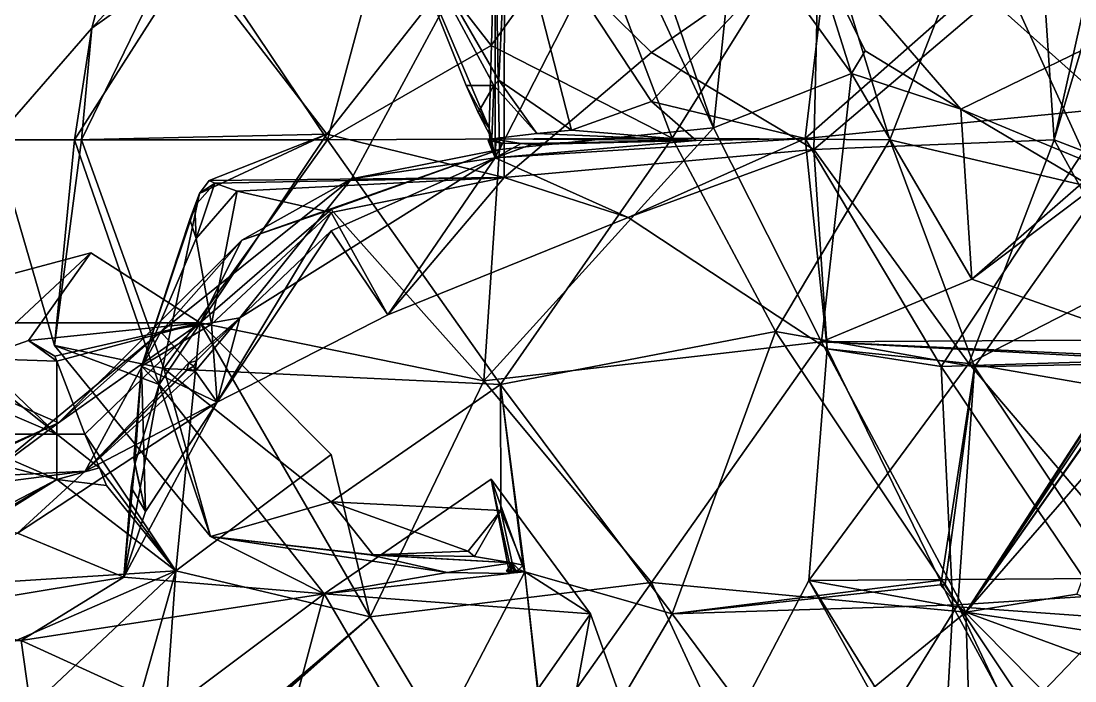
# Model space of a CAD drawing. Extents: x 290083 to 295691, y 4553739 to 4561622.
# Drawn here: x 294167.2 to 294250.1, y 4559131.6 to 4559183.5 of the extents above; entities that cross this region are included whole.
import ezdxf

# ---------------------------------------------------------------- set-up
doc = ezdxf.new("R2010")
doc.units = 0
doc.layers.add('Au_ppm_Pref_-_0_3', color=7, linetype='CONTINUOUS')

msp = doc.modelspace()

# ---------------------------------------------------------------- linework, layer by layer
at = {"layer": 'Au_ppm_Pref_-_0_3'}
for points in [[(294195.853, 4559194.318, 1888.705), (294204.757, 4559178.88, 1887.334), (294205.506, 4559194.34, 1884.176)], [(294203.995, 4559175.1, 1888.952), (294202.192, 4559178.459, 1888.613), (294195.853, 4559194.318, 1888.705)], [(294204.473, 4559192.119, 1894.712), (294203.995, 4559175.1, 1888.952), (294195.853, 4559194.318, 1888.705)], [(294195.853, 4559194.318, 1888.705), (294202.192, 4559178.459, 1888.613), (294204.382, 4559178.465, 1887.585)], [(294195.853, 4559194.318, 1888.705), (294204.382, 4559178.465, 1887.585), (294204.757, 4559178.88, 1887.334)], [(294204.757, 4559178.88, 1887.334), (294210.486, 4559174.951, 1886.227), (294205.506, 4559194.34, 1884.176)], [(294216.764, 4559177.214, 1883.774), (294205.506, 4559194.34, 1884.176), (294210.486, 4559174.951, 1886.227)], [(294231.021, 4559192.356, 1883.958), (294205.506, 4559194.34, 1884.176), (294216.764, 4559177.214, 1883.774)], [(294211.686, 4559192.008, 1855.463), (294218.404, 4559174.332, 1857.311), (294229.859, 4559192.722, 1858.497)], [(294235.511, 4559174.19, 1862.049), (294229.859, 4559192.722, 1858.497), (294218.404, 4559174.332, 1857.311)], [(294242.332, 4559191.725, 1864.679), (294229.859, 4559192.722, 1858.497), (294235.511, 4559174.19, 1862.049)], [(294172.746, 4559182.986, 1864.948), (294175.12, 4559192.008, 1864.948), (294180.525, 4559188.551, 1869)], [(294180.06, 4559190.928, 1859.233), (294175.12, 4559192.008, 1864.948), (294172.746, 4559182.986, 1864.948)], [(294191.274, 4559174.187, 1856.31), (294196.075, 4559192.008, 1855.195), (294180.06, 4559190.928, 1859.233)], [(294191.238, 4559174.627, 1871.345), (294180.525, 4559188.551, 1869), (294205.222, 4559192.429, 1871.55)], [(294191.238, 4559174.627, 1871.345), (294205.222, 4559192.429, 1871.55), (294205.19, 4559171.219, 1876.408)], [(294204.164, 4559181.611, 1855.543), (294196.075, 4559192.008, 1855.195), (294191.274, 4559174.187, 1856.31)], [(294204.473, 4559192.119, 1894.712), (294204.827, 4559173.425, 1900.471), (294193.162, 4559171.127, 1894.666)], [(294204.473, 4559192.119, 1894.712), (294193.162, 4559171.127, 1894.666), (294204.462, 4559172.78, 1888.58)], [(294211.686, 4559192.008, 1855.463), (294196.075, 4559192.008, 1855.195), (294204.164, 4559181.611, 1855.543)], [(294204.473, 4559192.119, 1894.712), (294204.462, 4559172.78, 1888.58), (294203.995, 4559175.1, 1888.952)], [(294211.686, 4559192.008, 1855.463), (294204.164, 4559181.611, 1855.543), (294218.404, 4559174.332, 1857.311)], [(294204.473, 4559192.119, 1894.712), (294214.06, 4559191.529, 1901.247), (294204.827, 4559173.425, 1900.471)], [(294216.764, 4559181.065, 1873.179), (294205.19, 4559171.219, 1876.408), (294205.222, 4559192.429, 1871.55)], [(294216.764, 4559181.065, 1873.179), (294205.222, 4559192.429, 1871.55), (294229.942, 4559190.266, 1870.649)], [(294221.642, 4559175.145, 1905.567), (294214.06, 4559191.529, 1901.247), (294215.917, 4559192.008, 1906.523)], [(294221.642, 4559175.145, 1905.567), (294215.917, 4559192.008, 1906.523), (294223.403, 4559192.008, 1909.333)], [(294228.87, 4559174.294, 1889.596), (294231.021, 4559192.356, 1883.958), (294216.764, 4559177.214, 1883.774)], [(294232.506, 4559179.409, 1911.082), (294221.642, 4559175.145, 1905.567), (294223.403, 4559192.008, 1909.333)], [(294228.962, 4559190.706, 1910.808), (294232.506, 4559179.409, 1911.082), (294223.403, 4559192.008, 1909.333)], [(294228.87, 4559174.294, 1889.596), (294242.374, 4559186.232, 1888.242), (294231.021, 4559192.356, 1883.958)], [(294252.443, 4559192.008, 1881.768), (294248.451, 4559174.19, 1879.707), (294247.486, 4559188.71, 1875.721)], [(294252.443, 4559192.008, 1881.768), (294253.162, 4559190.03, 1882.766), (294248.451, 4559174.19, 1879.707)], [(294204.827, 4559173.425, 1900.471), (294214.06, 4559191.529, 1901.247), (294221.642, 4559175.145, 1905.567)], [(294242.332, 4559191.725, 1864.679), (294235.511, 4559174.19, 1862.049), (294252.059, 4559170.311, 1862.475)], [(294254.561, 4559184.104, 1861.643), (294242.332, 4559191.725, 1864.679), (294252.059, 4559170.311, 1862.475)], [(294172.746, 4559182.986, 1864.948), (294171.937, 4559174.19, 1859.708), (294180.06, 4559190.928, 1859.233)], [(294171.937, 4559174.19, 1859.708), (294191.274, 4559174.187, 1856.31), (294180.06, 4559190.928, 1859.233)], [(294216.764, 4559181.065, 1873.179), (294229.942, 4559190.266, 1870.649), (294229.532, 4559173.434, 1876.358)], [(294228.962, 4559190.706, 1910.808), (294241.11, 4559176.617, 1912.044), (294233.586, 4559181.208, 1911.499)], [(294241.11, 4559176.617, 1912.044), (294228.962, 4559190.706, 1910.808), (294270, 4559190.706, 1912.445)], [(294233.586, 4559181.208, 1911.499), (294232.506, 4559179.409, 1911.082), (294228.962, 4559190.706, 1910.808)], [(294247.486, 4559188.71, 1875.721), (294229.532, 4559173.434, 1876.358), (294229.942, 4559190.266, 1870.649)], [(294270, 4559190.706, 1912.445), (294253.119, 4559171.615, 1912.79), (294241.11, 4559176.617, 1912.044)], [(294262.36, 4559168.842, 1883.624), (294248.451, 4559174.19, 1879.707), (294253.162, 4559190.03, 1882.766)], [(294180.525, 4559188.551, 1869), (294191.238, 4559174.627, 1871.345), (294171.395, 4559174.19, 1868.517)], [(294180.525, 4559188.551, 1869), (294171.395, 4559174.19, 1868.517), (294172.746, 4559182.986, 1864.948)], [(294247.486, 4559188.71, 1875.721), (294248.451, 4559174.19, 1879.707), (294229.532, 4559173.434, 1876.358)], [(294253.01, 4559176.685, 1890.268), (294265.106, 4559189.103, 1888.705), (294242.374, 4559186.232, 1888.242)], [(294228.87, 4559174.294, 1889.596), (294253.01, 4559176.685, 1890.268), (294242.374, 4559186.232, 1888.242)], [(294171.395, 4559174.19, 1868.517), (294165.092, 4559174.19, 1864.948), (294172.746, 4559182.986, 1864.948)], [(294172.746, 4559182.986, 1864.948), (294165.092, 4559174.19, 1864.948), (294171.937, 4559174.19, 1859.708)], [(294204.164, 4559181.611, 1855.543), (294191.274, 4559174.187, 1856.31), (294218.404, 4559174.332, 1857.311)], [(294216.764, 4559181.065, 1873.179), (294229.532, 4559173.434, 1876.358), (294205.19, 4559171.219, 1876.408)], [(294241.11, 4559176.617, 1912.044), (294232.506, 4559179.409, 1911.082), (294233.586, 4559181.208, 1911.499)], [(294232.506, 4559179.409, 1911.082), (294230.142, 4559158.292, 1905.381), (294221.642, 4559175.145, 1905.567)], [(294232.506, 4559179.409, 1911.082), (294241.962, 4559163.226, 1910.178), (294230.142, 4559158.292, 1905.381)], [(294232.506, 4559179.409, 1911.082), (294241.11, 4559176.617, 1912.044), (294241.962, 4559163.226, 1910.178)], [(294207.74, 4559174.699, 1887.16), (294204.757, 4559178.88, 1887.334), (294204.382, 4559178.465, 1887.585)], [(294204.757, 4559178.88, 1887.334), (294207.74, 4559174.699, 1887.16), (294210.486, 4559174.951, 1886.227)], [(294204.382, 4559178.465, 1887.585), (294202.192, 4559178.459, 1888.613), (294203.143, 4559176.334, 1888.68)], [(294202.192, 4559178.459, 1888.613), (294203.995, 4559175.1, 1888.952), (294203.143, 4559176.334, 1888.68)], [(294204.204, 4559174.282, 1888.676), (294204.382, 4559178.465, 1887.585), (294203.143, 4559176.334, 1888.68)], [(294204.204, 4559174.282, 1888.676), (294207.74, 4559174.699, 1887.16), (294204.382, 4559178.465, 1887.585)], [(294220.279, 4559174.129, 1888.706), (294216.764, 4559177.214, 1883.774), (294210.486, 4559174.951, 1886.227)], [(294228.87, 4559174.294, 1889.596), (294216.764, 4559177.214, 1883.774), (294220.279, 4559174.129, 1888.706)], [(294203.143, 4559176.334, 1888.68), (294203.995, 4559175.1, 1888.952), (294204.204, 4559174.282, 1888.676)], [(294228.87, 4559174.294, 1889.596), (294239.566, 4559156.335, 1889.746), (294253.01, 4559176.685, 1890.268)], [(294253.01, 4559176.685, 1890.268), (294239.566, 4559156.335, 1889.746), (294253.851, 4559156.779, 1894.972)], [(294241.11, 4559176.617, 1912.044), (294253.119, 4559171.615, 1912.79), (294250.749, 4559170.895, 1912.734)], [(294241.11, 4559176.617, 1912.044), (294250.749, 4559170.895, 1912.734), (294241.962, 4559163.226, 1910.178)], [(294191.238, 4559174.627, 1871.345), (294178.043, 4559154.92, 1870.726), (294171.395, 4559174.19, 1868.517)], [(294181.214, 4559169.972, 1876.519), (294178.043, 4559154.92, 1870.726), (294191.238, 4559174.627, 1871.345)], [(294181.214, 4559169.972, 1876.519), (294191.238, 4559174.627, 1871.345), (294181.973, 4559171.003, 1876.498)], [(294191.238, 4559174.627, 1871.345), (294205.19, 4559171.219, 1876.408), (294181.973, 4559171.003, 1876.498)], [(294204.827, 4559173.425, 1900.471), (294221.642, 4559175.145, 1905.567), (294203.596, 4559155.217, 1904.437)], [(294230.142, 4559158.292, 1905.381), (294203.596, 4559155.217, 1904.437), (294221.642, 4559175.145, 1905.567)], [(294203.995, 4559175.1, 1888.952), (294204.462, 4559172.78, 1888.58), (294204.068, 4559174.254, 1888.74)], [(294204.068, 4559174.254, 1888.74), (294204.204, 4559174.282, 1888.676), (294203.995, 4559175.1, 1888.952)], [(294220.279, 4559174.129, 1888.706), (294207.74, 4559174.699, 1887.16), (294204.204, 4559174.282, 1888.676)], [(294220.279, 4559174.129, 1888.706), (294210.486, 4559174.951, 1886.227), (294207.74, 4559174.699, 1887.16)], [(294171.395, 4559174.19, 1868.517), (294169.805, 4559157.998, 1864.948), (294165.092, 4559174.19, 1864.948)], [(294165.092, 4559174.19, 1864.948), (294169.805, 4559157.998, 1864.948), (294171.937, 4559174.19, 1859.708)], [(294171.395, 4559174.19, 1868.517), (294178.043, 4559154.92, 1870.726), (294169.805, 4559157.998, 1864.948)], [(294171.937, 4559174.19, 1859.708), (294169.805, 4559157.998, 1864.948), (294178.411, 4559156.193, 1859.001)], [(294171.937, 4559174.19, 1859.708), (294178.411, 4559156.193, 1859.001), (294191.274, 4559174.187, 1856.31)], [(294204.901, 4559154.914, 1858.811), (294191.274, 4559174.187, 1856.31), (294178.411, 4559156.193, 1859.001)], [(294204.901, 4559154.914, 1858.811), (294218.404, 4559174.332, 1857.311), (294191.274, 4559174.187, 1856.31)], [(294203.916, 4559174.146, 1888.588), (294204.204, 4559174.282, 1888.676), (294204.011, 4559174.194, 1888.677)], [(294203.975, 4559174.171, 1888.556), (294204.204, 4559174.282, 1888.676), (294203.916, 4559174.146, 1888.588)], [(294204.011, 4559174.194, 1888.677), (294204.462, 4559172.78, 1888.58), (294203.916, 4559174.146, 1888.588)], [(294203.916, 4559174.146, 1888.588), (294204.462, 4559172.78, 1888.58), (294203.975, 4559174.171, 1888.556)], [(294204.522, 4559174.02, 1888.327), (294204.204, 4559174.282, 1888.676), (294203.975, 4559174.171, 1888.556)], [(294203.975, 4559174.171, 1888.556), (294204.462, 4559172.78, 1888.58), (294204.522, 4559174.02, 1888.327)], [(294204.204, 4559174.282, 1888.676), (294204.068, 4559174.254, 1888.74), (294204.011, 4559174.194, 1888.677)], [(294204.068, 4559174.254, 1888.74), (294204.462, 4559172.78, 1888.58), (294204.011, 4559174.194, 1888.677)], [(294204.204, 4559174.282, 1888.676), (294204.522, 4559174.02, 1888.327), (294205.009, 4559173.936, 1888.185)], [(294204.204, 4559174.282, 1888.676), (294205.009, 4559173.936, 1888.185), (294206.529, 4559173.914, 1887.699)], [(294220.279, 4559174.129, 1888.706), (294204.204, 4559174.282, 1888.676), (294206.529, 4559173.914, 1887.699)], [(294228.87, 4559174.294, 1889.596), (294220.279, 4559174.129, 1888.706), (294204.462, 4559172.78, 1888.58)], [(294228.87, 4559174.294, 1889.596), (294204.462, 4559172.78, 1888.58), (294214.925, 4559168.074, 1882.401)], [(294204.462, 4559172.78, 1888.58), (294220.279, 4559174.129, 1888.706), (294207.346, 4559173.82, 1887.453)], [(294204.522, 4559174.02, 1888.327), (294204.462, 4559172.78, 1888.58), (294205.009, 4559173.936, 1888.185)], [(294206.529, 4559173.914, 1887.699), (294205.009, 4559173.936, 1888.185), (294204.462, 4559172.78, 1888.58)], [(294206.529, 4559173.914, 1887.699), (294204.462, 4559172.78, 1888.58), (294207.346, 4559173.82, 1887.453)], [(294218.404, 4559174.332, 1857.311), (294204.901, 4559154.914, 1858.811), (294226.539, 4559159.092, 1860.488)], [(294207.346, 4559173.82, 1887.453), (294220.279, 4559174.129, 1888.706), (294206.529, 4559173.914, 1887.699)], [(294228.87, 4559174.294, 1889.596), (294214.925, 4559168.074, 1882.401), (294230.586, 4559157.73, 1882.606)], [(294226.539, 4559159.092, 1860.488), (294235.511, 4559174.19, 1862.049), (294218.404, 4559174.332, 1857.311)], [(294242.168, 4559156.316, 1865.02), (294235.511, 4559174.19, 1862.049), (294226.539, 4559159.092, 1860.488)], [(294228.87, 4559174.294, 1889.596), (294230.586, 4559157.73, 1882.606), (294239.566, 4559156.335, 1889.746)], [(294248.451, 4559174.19, 1879.707), (294241.738, 4559156.58, 1877.198), (294229.532, 4559173.434, 1876.358)], [(294242.168, 4559156.316, 1865.02), (294252.059, 4559170.311, 1862.475), (294235.511, 4559174.19, 1862.049)], [(294248.451, 4559174.19, 1879.707), (294254.561, 4559163.179, 1880.497), (294241.738, 4559156.58, 1877.198)], [(294248.451, 4559174.19, 1879.707), (294262.36, 4559168.842, 1883.624), (294254.561, 4559163.179, 1880.497)], [(294204.462, 4559172.78, 1888.58), (294193.162, 4559171.127, 1894.666), (294184.402, 4559160.187, 1888.705)], [(294204.462, 4559172.78, 1888.58), (294184.402, 4559160.187, 1888.705), (294191.565, 4559167.015, 1885.158)], [(294204.827, 4559173.425, 1900.471), (294191.565, 4559168.717, 1904.699), (294184.547, 4559166.297, 1900.584)], [(294204.827, 4559173.425, 1900.471), (294184.547, 4559166.297, 1900.584), (294193.162, 4559171.127, 1894.666)], [(294203.596, 4559155.217, 1904.437), (294191.565, 4559168.717, 1904.699), (294204.827, 4559173.425, 1900.471)], [(294204.462, 4559172.78, 1888.58), (294191.565, 4559167.015, 1885.158), (294196.024, 4559160.4, 1882.766)], [(294214.925, 4559168.074, 1882.401), (294204.462, 4559172.78, 1888.58), (294196.024, 4559160.4, 1882.766)], [(294205.19, 4559171.219, 1876.408), (294229.532, 4559173.434, 1876.358), (294214.925, 4559168.074, 1882.401)], [(294214.925, 4559168.074, 1882.401), (294229.532, 4559173.434, 1876.358), (294230.586, 4559157.73, 1882.606)], [(294229.532, 4559173.434, 1876.358), (294241.738, 4559156.58, 1877.198), (294230.586, 4559157.73, 1882.606)], [(294184.402, 4559160.187, 1888.705), (294193.162, 4559171.127, 1894.666), (294178.18, 4559159.067, 1894.846)], [(294193.162, 4559171.127, 1894.666), (294184.547, 4559166.297, 1900.584), (294178.18, 4559159.067, 1894.846)], [(294181.973, 4559171.003, 1876.498), (294205.19, 4559171.219, 1876.408), (294182.429, 4559170.792, 1876.808)], [(294182.429, 4559170.792, 1876.808), (294205.19, 4559171.219, 1876.408), (294184.181, 4559170.142, 1877.936)], [(294184.181, 4559170.142, 1877.936), (294205.19, 4559171.219, 1876.408), (294191.565, 4559168.479, 1880.862)], [(294205.19, 4559171.219, 1876.408), (294196.024, 4559160.4, 1882.766), (294191.565, 4559168.479, 1880.862)], [(294205.19, 4559171.219, 1876.408), (294214.925, 4559168.074, 1882.401), (294196.024, 4559160.4, 1882.766)], [(294241.962, 4559163.226, 1910.178), (294250.749, 4559170.895, 1912.734), (294253.119, 4559171.615, 1912.79)], [(294241.962, 4559163.226, 1910.178), (294253.119, 4559171.615, 1912.79), (294255.387, 4559158.451, 1906.336)], [(294182.429, 4559170.792, 1876.808), (294180.837, 4559168.998, 1876.707), (294181.214, 4559169.972, 1876.519)], [(294180.953, 4559166.415, 1877.766), (294180.837, 4559168.998, 1876.707), (294182.429, 4559170.792, 1876.808)], [(294184.181, 4559170.142, 1877.936), (294180.953, 4559166.415, 1877.766), (294182.429, 4559170.792, 1876.808)], [(294182.429, 4559170.792, 1876.808), (294181.214, 4559169.972, 1876.519), (294181.973, 4559171.003, 1876.498)], [(294242.168, 4559156.316, 1865.02), (294265.919, 4559156.813, 1862.89), (294252.059, 4559170.311, 1862.475)], [(294176.656, 4559156.372, 1876.827), (294181.214, 4559169.972, 1876.519), (294180.45, 4559167.932, 1876.827)], [(294178.043, 4559154.92, 1870.726), (294181.214, 4559169.972, 1876.519), (294176.656, 4559156.372, 1876.827)], [(294180.45, 4559167.932, 1876.827), (294181.214, 4559169.972, 1876.519), (294180.837, 4559168.998, 1876.707)], [(294180.953, 4559166.415, 1877.766), (294184.181, 4559170.142, 1877.936), (294182.169, 4559159.684, 1880.981)], [(294182.169, 4559159.684, 1880.981), (294184.181, 4559170.142, 1877.936), (294191.565, 4559168.479, 1880.862)], [(294180.953, 4559166.415, 1877.766), (294180.45, 4559167.932, 1876.827), (294180.837, 4559168.998, 1876.707)], [(294203.596, 4559155.217, 1904.437), (294181.258, 4559159.786, 1906.917), (294191.565, 4559168.717, 1904.699)], [(294184.547, 4559166.297, 1900.584), (294191.565, 4559168.717, 1904.699), (294181.258, 4559159.786, 1906.917)], [(294180.45, 4559167.932, 1876.827), (294180.953, 4559166.415, 1877.766), (294176.656, 4559156.372, 1876.827)], [(294182.606, 4559153.525, 1883.289), (294182.169, 4559159.684, 1880.981), (294191.565, 4559168.479, 1880.862)], [(294191.565, 4559168.479, 1880.862), (294196.024, 4559160.4, 1882.766), (294182.606, 4559153.525, 1883.289)], [(294184.402, 4559160.187, 1888.705), (294182.606, 4559153.525, 1883.289), (294191.565, 4559167.015, 1885.158)], [(294191.565, 4559167.015, 1885.158), (294182.606, 4559153.525, 1883.289), (294196.024, 4559160.4, 1882.766)], [(294170.115, 4559151.901, 1900.745), (294184.547, 4559166.297, 1900.584), (294181.258, 4559159.786, 1906.917)], [(294184.547, 4559166.297, 1900.584), (294170.115, 4559151.901, 1900.745), (294178.18, 4559159.067, 1894.846)], [(294180.953, 4559166.415, 1877.766), (294182.169, 4559159.684, 1880.981), (294176.656, 4559156.372, 1876.827)], [(294152.077, 4559159.785, 1905.879), (294172.662, 4559165.287, 1906.523), (294163.747, 4559156.979, 1911.306)], [(294181.258, 4559159.786, 1906.917), (294172.662, 4559165.287, 1906.523), (294152.077, 4559159.785, 1905.879)], [(294167.756, 4559158.382, 1911.148), (294163.747, 4559156.979, 1911.306), (294172.662, 4559165.287, 1906.523)], [(294181.258, 4559159.786, 1906.917), (294167.756, 4559158.382, 1911.148), (294172.662, 4559165.287, 1906.523)], [(294230.142, 4559158.292, 1905.381), (294241.962, 4559163.226, 1910.178), (294255.387, 4559158.451, 1906.336)], [(294254.561, 4559163.179, 1880.497), (294264.5, 4559152.636, 1877.998), (294241.738, 4559156.58, 1877.198)], [(294170.115, 4559151.901, 1900.745), (294181.258, 4559159.786, 1906.917), (294152.077, 4559159.785, 1905.879)], [(294170.115, 4559151.901, 1900.745), (294152.077, 4559159.785, 1905.879), (294153.945, 4559144.685, 1900.136)], [(294158.965, 4559159.779, 1911.211), (294170, 4559151.021, 1911.577), (294162.676, 4559154.13, 1911.511)], [(294158.965, 4559159.779, 1911.211), (294163.747, 4559156.979, 1911.306), (294170, 4559151.021, 1911.577)], [(294181.258, 4559159.786, 1906.917), (294169.83, 4559157.165, 1911.19), (294167.756, 4559158.382, 1911.148)], [(294181.258, 4559159.786, 1906.917), (294170, 4559156.761, 1911.212), (294169.83, 4559157.165, 1911.19)], [(294181.258, 4559159.786, 1906.917), (294172.19, 4559151.021, 1911.607), (294170, 4559156.761, 1911.212)], [(294179.346, 4559140.253, 1911.342), (294172.19, 4559151.021, 1911.607), (294181.258, 4559159.786, 1906.917)], [(294182.169, 4559159.684, 1880.981), (294182.606, 4559153.525, 1883.289), (294176.656, 4559156.372, 1876.827)], [(294178.18, 4559159.067, 1894.846), (294180.382, 4559156.638, 1889.234), (294184.402, 4559160.187, 1888.705)], [(294179.346, 4559140.253, 1911.342), (294181.258, 4559159.786, 1906.917), (294191.565, 4559149.404, 1910.14)], [(294180.382, 4559156.638, 1889.234), (294180.973, 4559156.79, 1888.705), (294184.402, 4559160.187, 1888.705)], [(294180.973, 4559156.79, 1888.705), (294180.886, 4559155.982, 1887.905), (294184.402, 4559160.187, 1888.705)], [(294180.886, 4559155.982, 1887.905), (294182.606, 4559153.525, 1883.289), (294184.402, 4559160.187, 1888.705)], [(294194.639, 4559136.635, 1907.569), (294191.565, 4559149.404, 1910.14), (294181.258, 4559159.786, 1906.917)], [(294194.639, 4559136.635, 1907.569), (294181.258, 4559159.786, 1906.917), (294203.596, 4559155.217, 1904.437)], [(294163.491, 4559146.976, 1893.193), (294178.18, 4559159.067, 1894.846), (294170.115, 4559151.901, 1900.745)], [(294178.18, 4559159.067, 1894.846), (294163.491, 4559146.976, 1893.193), (294172.21, 4559148.108, 1888.705)], [(294178.18, 4559159.067, 1894.846), (294172.21, 4559148.108, 1888.705), (294180.382, 4559156.638, 1889.234)], [(294226.539, 4559159.092, 1860.488), (294204.901, 4559154.914, 1858.811), (294218.395, 4559136.866, 1859.841)], [(294239.589, 4559139.518, 1859.901), (294226.539, 4559159.092, 1860.488), (294218.395, 4559136.866, 1859.841)], [(294242.168, 4559156.316, 1865.02), (294226.539, 4559159.092, 1860.488), (294239.589, 4559139.518, 1859.901)], [(294163.747, 4559156.979, 1911.306), (294167.756, 4559158.382, 1911.148), (294170, 4559156.761, 1911.212)], [(294170, 4559156.761, 1911.212), (294167.756, 4559158.382, 1911.148), (294169.83, 4559157.165, 1911.19)], [(294182.088, 4559142.97, 1864.948), (294169.805, 4559157.998, 1864.948), (294178.043, 4559154.92, 1870.726)], [(294182.088, 4559142.97, 1864.948), (294178.411, 4559156.193, 1859.001), (294169.805, 4559157.998, 1864.948)], [(294216.782, 4559139.328, 1905.506), (294203.596, 4559155.217, 1904.437), (294230.142, 4559158.292, 1905.381)], [(294216.782, 4559139.328, 1905.506), (294230.142, 4559158.292, 1905.381), (294241.512, 4559136.991, 1906.115)], [(294254.446, 4559157.148, 1906.319), (294230.142, 4559158.292, 1905.381), (294255.387, 4559158.451, 1906.336)], [(294254.431, 4559156.973, 1906.321), (294230.142, 4559158.292, 1905.381), (294254.446, 4559157.148, 1906.319)], [(294241.512, 4559136.991, 1906.115), (294230.142, 4559158.292, 1905.381), (294254.431, 4559156.973, 1906.321)], [(294163.747, 4559156.979, 1911.306), (294170, 4559156.761, 1911.212), (294170, 4559151.021, 1911.577)], [(294230.586, 4559157.73, 1882.606), (294241.738, 4559156.58, 1877.198), (294229.136, 4559139.491, 1876.786)], [(294240.469, 4559137.453, 1883.019), (294230.586, 4559157.73, 1882.606), (294229.136, 4559139.491, 1876.786)], [(294239.566, 4559156.335, 1889.746), (294230.586, 4559157.73, 1882.606), (294240.469, 4559137.453, 1883.019)], [(294241.512, 4559136.991, 1906.115), (294254.431, 4559156.973, 1906.321), (294254.428, 4559156.814, 1906.313)], [(294172.19, 4559151.021, 1911.607), (294170, 4559151.021, 1911.577), (294170, 4559156.761, 1911.212)], [(294180.382, 4559156.638, 1889.234), (294172.21, 4559148.108, 1888.705), (294180.222, 4559156.073, 1888.74)], [(294176.041, 4559149.095, 1876.601), (294176.12, 4559148.646, 1876.119), (294176.656, 4559156.372, 1876.827)], [(294176.656, 4559156.372, 1876.827), (294176.977, 4559144.927, 1877.836), (294176.041, 4559149.095, 1876.601)], [(294176.12, 4559148.646, 1876.119), (294178.043, 4559154.92, 1870.726), (294176.656, 4559156.372, 1876.827)], [(294182.606, 4559153.525, 1883.289), (294176.977, 4559144.927, 1877.836), (294176.656, 4559156.372, 1876.827)], [(294204.901, 4559154.914, 1858.811), (294178.411, 4559156.193, 1859.001), (294191.565, 4559145.686, 1861.386)], [(294182.088, 4559142.97, 1864.948), (294191.565, 4559145.686, 1861.386), (294178.411, 4559156.193, 1859.001)], [(294180.222, 4559156.073, 1888.74), (294180.78, 4559156.372, 1888.705), (294180.382, 4559156.638, 1889.234)], [(294180.243, 4559156.066, 1888.705), (294180.78, 4559156.372, 1888.705), (294180.222, 4559156.073, 1888.74)], [(294180.886, 4559155.982, 1887.905), (294180.78, 4559156.372, 1888.705), (294180.243, 4559156.066, 1888.705)], [(294180.973, 4559156.79, 1888.705), (294180.382, 4559156.638, 1889.234), (294180.78, 4559156.372, 1888.705)], [(294180.886, 4559155.982, 1887.905), (294180.973, 4559156.79, 1888.705), (294180.78, 4559156.372, 1888.705)], [(294229.136, 4559139.491, 1876.786), (294241.738, 4559156.58, 1877.198), (294256.132, 4559139.672, 1875.728)], [(294239.566, 4559156.335, 1889.746), (294252.877, 4559136.562, 1889.309), (294253.851, 4559156.779, 1894.972)], [(294239.566, 4559156.335, 1889.746), (294240.469, 4559137.453, 1883.019), (294252.877, 4559136.562, 1889.309)], [(294242.168, 4559156.316, 1865.02), (294239.589, 4559139.518, 1859.901), (294239.867, 4559139.167, 1859.905)], [(294242.168, 4559156.316, 1865.02), (294239.867, 4559139.167, 1859.905), (294240.883, 4559137.577, 1859.843)], [(294242.168, 4559156.316, 1865.02), (294240.883, 4559137.577, 1859.843), (294254.114, 4559138.447, 1863.164)], [(294241.512, 4559136.991, 1906.115), (294254.428, 4559156.814, 1906.313), (294254.462, 4559156.372, 1906.291)], [(294241.512, 4559136.991, 1906.115), (294254.462, 4559156.372, 1906.291), (294254.687, 4559155.815, 1906.252)], [(294264.5, 4559152.636, 1877.998), (294256.132, 4559139.672, 1875.728), (294241.738, 4559156.58, 1877.198)], [(294242.168, 4559156.316, 1865.02), (294254.114, 4559138.447, 1863.164), (294265.919, 4559156.813, 1862.89)], [(294180.222, 4559156.073, 1888.74), (294172.21, 4559148.108, 1888.705), (294180.243, 4559156.066, 1888.705)], [(294180.243, 4559156.066, 1888.705), (294172.21, 4559148.108, 1888.705), (294180.886, 4559155.982, 1887.905)], [(294180.886, 4559155.982, 1887.905), (294172.21, 4559148.108, 1888.705), (294182.606, 4559153.525, 1883.289)], [(294241.512, 4559136.991, 1906.115), (294254.687, 4559155.815, 1906.252), (294254.711, 4559155.757, 1906.248)], [(294241.512, 4559136.991, 1906.115), (294254.711, 4559155.757, 1906.248), (294255.733, 4559153.379, 1906.078)], [(294175.253, 4559139.765, 1876.313), (294178.043, 4559154.92, 1870.726), (294176.12, 4559148.646, 1876.119)], [(294175.253, 4559139.765, 1876.313), (294191.011, 4559138.433, 1871.608), (294178.043, 4559154.92, 1870.726)], [(294182.088, 4559142.97, 1864.948), (294178.043, 4559154.92, 1870.726), (294191.011, 4559138.433, 1871.608)], [(294204.901, 4559154.914, 1858.811), (294191.565, 4559145.686, 1861.386), (294204.918, 4559144.995, 1862.832)], [(294216.782, 4559139.328, 1905.506), (294194.639, 4559136.635, 1907.569), (294203.596, 4559155.217, 1904.437)], [(294204.901, 4559154.914, 1858.811), (294206.666, 4559140.705, 1864.723), (294206.808, 4559140.18, 1864.948)], [(294204.901, 4559154.914, 1858.811), (294204.918, 4559144.995, 1862.832), (294206.666, 4559140.705, 1864.723)], [(294218.395, 4559136.866, 1859.841), (294204.901, 4559154.914, 1858.811), (294206.808, 4559140.18, 1864.948)], [(294162.676, 4559154.13, 1911.511), (294170, 4559151.021, 1911.577), (294161.748, 4559151.021, 1911.733)], [(294172.21, 4559148.108, 1888.705), (294166.888, 4559143.217, 1882.599), (294182.606, 4559153.525, 1883.289)], [(294166.888, 4559143.217, 1882.599), (294175.253, 4559139.765, 1876.313), (294182.606, 4559153.525, 1883.289)], [(294182.606, 4559153.525, 1883.289), (294175.253, 4559139.765, 1876.313), (294176.977, 4559144.927, 1877.836)], [(294250.233, 4559138.414, 1905.687), (294241.512, 4559136.991, 1906.115), (294255.733, 4559153.379, 1906.078)], [(294153.945, 4559144.685, 1900.136), (294156.043, 4559145.319, 1899.095), (294170.115, 4559151.901, 1900.745)], [(294156.043, 4559145.319, 1899.095), (294155.593, 4559145.08, 1898.938), (294170.115, 4559151.901, 1900.745)], [(294163.491, 4559146.976, 1893.193), (294170.115, 4559151.901, 1900.745), (294155.593, 4559145.08, 1898.938)], [(294161.332, 4559149.691, 1911.82), (294161.748, 4559151.021, 1911.733), (294170, 4559147.439, 1911.791)], [(294161.748, 4559151.021, 1911.733), (294170, 4559151.021, 1911.577), (294170, 4559147.439, 1911.791)], [(294170, 4559151.021, 1911.577), (294173.344, 4559148.366, 1911.742), (294170, 4559147.439, 1911.791)], [(294173.344, 4559148.366, 1911.742), (294170, 4559151.021, 1911.577), (294172.19, 4559151.021, 1911.607)], [(294179.346, 4559140.253, 1911.342), (294173.344, 4559148.366, 1911.742), (294172.19, 4559151.021, 1911.607)], [(294161.332, 4559149.691, 1911.82), (294170, 4559147.439, 1911.791), (294154.381, 4559139.273, 1910.77)], [(294176.041, 4559149.095, 1876.601), (294176.977, 4559144.927, 1877.836), (294176.12, 4559148.646, 1876.119)], [(294179.346, 4559140.253, 1911.342), (294191.565, 4559149.404, 1910.14), (294194.639, 4559136.635, 1907.569)], [(294166.888, 4559143.217, 1882.599), (294172.21, 4559148.108, 1888.705), (294153.782, 4559147.164, 1888.652)], [(294163.491, 4559146.976, 1893.193), (294153.782, 4559147.164, 1888.652), (294172.21, 4559148.108, 1888.705)], [(294170, 4559147.439, 1911.791), (294173.344, 4559148.366, 1911.742), (294173.909, 4559146.976, 1911.826)], [(294179.346, 4559140.253, 1911.342), (294173.909, 4559146.976, 1911.826), (294173.344, 4559148.366, 1911.742)], [(294175.85, 4559146.828, 1876.531), (294175.253, 4559139.765, 1876.313), (294176.12, 4559148.646, 1876.119)], [(294176.977, 4559144.927, 1877.836), (294175.85, 4559146.828, 1876.531), (294176.12, 4559148.646, 1876.119)], [(294170, 4559147.439, 1911.791), (294155.822, 4559139.092, 1910.782), (294154.381, 4559139.273, 1910.77)], [(294170, 4559147.439, 1911.791), (294156.078, 4559138.752, 1910.758), (294155.822, 4559139.092, 1910.782)], [(294179.346, 4559140.253, 1911.342), (294156.078, 4559138.752, 1910.758), (294170, 4559147.439, 1911.791)], [(294179.346, 4559140.253, 1911.342), (294170, 4559147.439, 1911.791), (294173.909, 4559146.976, 1911.826)], [(294205.6, 4559140.047, 1865.457), (294191.011, 4559138.433, 1871.608), (294204.164, 4559147.484, 1867.925)], [(294191.011, 4559138.433, 1871.608), (294211.967, 4559136.879, 1870.621), (294204.164, 4559147.484, 1867.925)], [(294204.164, 4559147.484, 1867.925), (294205.756, 4559140.126, 1865.407), (294205.6, 4559140.047, 1865.457)], [(294206.808, 4559140.18, 1864.948), (294205.756, 4559140.126, 1865.407), (294204.164, 4559147.484, 1867.925)], [(294211.967, 4559136.879, 1870.621), (294206.808, 4559140.18, 1864.948), (294204.164, 4559147.484, 1867.925)], [(294176.977, 4559144.927, 1877.836), (294175.253, 4559139.765, 1876.313), (294175.85, 4559146.828, 1876.531)], [(294194.879, 4559141.526, 1864.948), (294191.565, 4559145.686, 1861.386), (294182.088, 4559142.97, 1864.948)], [(294202.347, 4559141.791, 1863.906), (294191.565, 4559145.686, 1861.386), (294194.879, 4559141.526, 1864.948)], [(294204.918, 4559144.995, 1862.832), (294191.565, 4559145.686, 1861.386), (294202.347, 4559141.791, 1863.906)], [(294202.347, 4559141.791, 1863.906), (294202.845, 4559141.385, 1864.235), (294204.918, 4559144.995, 1862.832)], [(294204.918, 4559144.995, 1862.832), (294202.845, 4559141.385, 1864.235), (294205.825, 4559140.88, 1865.198)], [(294205.825, 4559140.88, 1865.198), (294206.666, 4559140.705, 1864.723), (294204.918, 4559144.995, 1862.832)], [(294166.888, 4559143.217, 1882.599), (294154.628, 4559136.357, 1877.285), (294175.253, 4559139.765, 1876.313)], [(294182.088, 4559142.97, 1864.948), (294200.712, 4559140.115, 1866.368), (294194.606, 4559141.502, 1865.053)], [(294194.606, 4559141.502, 1865.053), (294194.879, 4559141.526, 1864.948), (294182.088, 4559142.97, 1864.948)], [(294191.011, 4559138.433, 1871.608), (294200.712, 4559140.115, 1866.368), (294182.088, 4559142.97, 1864.948)], [(294205.825, 4559140.88, 1865.198), (294194.879, 4559141.526, 1864.948), (294194.606, 4559141.502, 1865.053)], [(294194.606, 4559141.502, 1865.053), (294200.712, 4559140.115, 1866.368), (294205.825, 4559140.88, 1865.198)], [(294202.845, 4559141.385, 1864.235), (294202.347, 4559141.791, 1863.906), (294194.879, 4559141.526, 1864.948)], [(294205.825, 4559140.88, 1865.198), (294202.845, 4559141.385, 1864.235), (294194.879, 4559141.526, 1864.948)], [(294205.825, 4559140.88, 1865.198), (294200.712, 4559140.115, 1866.368), (294205.6, 4559140.047, 1865.457)], [(294205.957, 4559140.237, 1865.021), (294205.825, 4559140.88, 1865.198), (294205.355, 4559140.216, 1865.19)], [(294205.825, 4559140.88, 1865.198), (294205.756, 4559140.126, 1865.407), (294205.355, 4559140.216, 1865.19)], [(294205.825, 4559140.88, 1865.198), (294205.6, 4559140.047, 1865.457), (294205.756, 4559140.126, 1865.407)], [(294206.102, 4559140.26, 1864.948), (294205.825, 4559140.88, 1865.198), (294205.957, 4559140.237, 1865.021)], [(294206.338, 4559140.35, 1864.838), (294205.825, 4559140.88, 1865.198), (294206.102, 4559140.26, 1864.948)], [(294205.825, 4559140.88, 1865.198), (294206.338, 4559140.35, 1864.838), (294206.666, 4559140.705, 1864.723)], [(294206.808, 4559140.18, 1864.948), (294206.666, 4559140.705, 1864.723), (294206.338, 4559140.35, 1864.838)], [(294167.186, 4559134.758, 1870.375), (294175.253, 4559139.765, 1876.313), (294154.628, 4559136.357, 1877.285)], [(294179.346, 4559140.253, 1911.342), (294160.988, 4559132.257, 1910.296), (294156.078, 4559138.752, 1910.758)], [(294160.988, 4559132.257, 1910.296), (294179.346, 4559140.253, 1911.342), (294166.367, 4559128.014, 1910.037)], [(294179.346, 4559140.253, 1911.342), (294174.674, 4559123.672, 1906.892), (294166.367, 4559128.014, 1910.037)], [(294175.253, 4559139.765, 1876.313), (294167.186, 4559134.758, 1870.375), (294191.011, 4559138.433, 1871.608)], [(294179.346, 4559140.253, 1911.342), (294178.102, 4559122.568, 1905.82), (294174.674, 4559123.672, 1906.892)], [(294179.346, 4559140.253, 1911.342), (294194.639, 4559136.635, 1907.569), (294178.102, 4559122.568, 1905.82)], [(294191.011, 4559138.433, 1871.608), (294205.6, 4559140.047, 1865.457), (294200.712, 4559140.115, 1866.368)], [(294196.692, 4559120.736, 1864.948), (294206.808, 4559140.18, 1864.948), (294208.998, 4559120.736, 1870.351)], [(294196.692, 4559120.736, 1864.948), (294208.919, 4559120.736, 1861.25), (294206.808, 4559140.18, 1864.948)], [(294205.355, 4559140.216, 1865.19), (294205.715, 4559140.059, 1865.409), (294205.957, 4559140.237, 1865.021)], [(294205.355, 4559140.216, 1865.19), (294205.756, 4559140.126, 1865.407), (294205.715, 4559140.059, 1865.409)], [(294206.808, 4559140.18, 1864.948), (294205.957, 4559140.237, 1865.021), (294205.715, 4559140.059, 1865.409)], [(294206.808, 4559140.18, 1864.948), (294205.715, 4559140.059, 1865.409), (294205.756, 4559140.126, 1865.407)], [(294205.957, 4559140.237, 1865.021), (294206.808, 4559140.18, 1864.948), (294206.102, 4559140.26, 1864.948)], [(294206.102, 4559140.26, 1864.948), (294206.808, 4559140.18, 1864.948), (294206.338, 4559140.35, 1864.838)], [(294208.998, 4559120.736, 1870.351), (294206.808, 4559140.18, 1864.948), (294211.967, 4559136.879, 1870.621)], [(294206.808, 4559140.18, 1864.948), (294208.919, 4559120.736, 1861.25), (294218.395, 4559136.866, 1859.841)], [(294239.688, 4559122.508, 1875.164), (294229.136, 4559139.491, 1876.786), (294256.132, 4559139.672, 1875.728)], [(294239.688, 4559122.508, 1875.164), (294256.132, 4559139.672, 1875.728), (294253.189, 4559122.959, 1870.403)], [(294194.639, 4559136.635, 1907.569), (294216.782, 4559139.328, 1905.506), (294203.927, 4559121.15, 1906.307)], [(294216.782, 4559139.328, 1905.506), (294224.347, 4559122.962, 1907.316), (294203.927, 4559121.15, 1906.307)], [(294241.512, 4559136.991, 1906.115), (294224.347, 4559122.962, 1907.316), (294216.782, 4559139.328, 1905.506)], [(294218.371, 4559118.928, 1875.835), (294239.542, 4559120.736, 1877.968), (294229.136, 4559139.491, 1876.786)], [(294239.688, 4559122.508, 1875.164), (294218.371, 4559118.928, 1875.835), (294229.136, 4559139.491, 1876.786)], [(294239.476, 4559139.158, 1859.89), (294239.589, 4559139.518, 1859.901), (294218.395, 4559136.866, 1859.841)], [(294240.883, 4559137.577, 1859.843), (294239.476, 4559139.158, 1859.89), (294218.395, 4559136.866, 1859.841)], [(294239.542, 4559120.736, 1877.968), (294240.469, 4559137.453, 1883.019), (294229.136, 4559139.491, 1876.786)], [(294239.476, 4559139.158, 1859.89), (294239.867, 4559139.167, 1859.905), (294239.589, 4559139.518, 1859.901)], [(294239.855, 4559139.12, 1859.889), (294239.867, 4559139.167, 1859.905), (294239.476, 4559139.158, 1859.89)], [(294240.883, 4559137.577, 1859.843), (294239.855, 4559139.12, 1859.889), (294239.476, 4559139.158, 1859.89)], [(294239.867, 4559139.167, 1859.905), (294239.855, 4559139.12, 1859.889), (294240.883, 4559137.577, 1859.843)], [(294167.186, 4559134.758, 1870.375), (294178.966, 4559129.381, 1868.006), (294191.011, 4559138.433, 1871.608)], [(294191.011, 4559138.433, 1871.608), (294178.966, 4559129.381, 1868.006), (294186.293, 4559120.736, 1867.433)], [(294201.07, 4559121.257, 1872.009), (294191.011, 4559138.433, 1871.608), (294186.293, 4559120.736, 1867.433)], [(294201.07, 4559121.257, 1872.009), (294211.967, 4559136.879, 1870.621), (294191.011, 4559138.433, 1871.608)], [(294252.642, 4559125.625, 1861.002), (294254.114, 4559138.447, 1863.164), (294240.883, 4559137.577, 1859.843)], [(294241.512, 4559136.991, 1906.115), (294250.233, 4559138.414, 1905.687), (294263.784, 4559133.594, 1904.691)], [(294218.395, 4559136.866, 1859.841), (294230.403, 4559120.687, 1858.028), (294240.883, 4559137.577, 1859.843)], [(294240.883, 4559137.577, 1859.843), (294230.403, 4559120.687, 1858.028), (294248.84, 4559120.729, 1859.856)], [(294239.542, 4559120.736, 1877.968), (294249.55, 4559120.736, 1883.42), (294240.469, 4559137.453, 1883.019)], [(294252.877, 4559136.562, 1889.309), (294240.469, 4559137.453, 1883.019), (294249.55, 4559120.736, 1883.42)], [(294249.776, 4559124.203, 1860.109), (294240.883, 4559137.577, 1859.843), (294248.84, 4559120.729, 1859.856)], [(294252.642, 4559125.625, 1861.002), (294240.883, 4559137.577, 1859.843), (294249.776, 4559124.203, 1860.109)], [(294167.186, 4559134.758, 1870.375), (294154.628, 4559136.357, 1877.285), (294142.402, 4559133.992, 1871.826)], [(294178.356, 4559122.483, 1905.749), (294178.102, 4559122.568, 1905.82), (294194.639, 4559136.635, 1907.569)], [(294178.122, 4559121.964, 1905.621), (294178.387, 4559122.346, 1905.699), (294194.639, 4559136.635, 1907.569)], [(294203.927, 4559121.15, 1906.307), (294178.122, 4559121.964, 1905.621), (294194.639, 4559136.635, 1907.569)], [(294178.387, 4559122.346, 1905.699), (294178.356, 4559122.483, 1905.749), (294194.639, 4559136.635, 1907.569)], [(294211.967, 4559136.879, 1870.621), (294201.07, 4559121.257, 1872.009), (294218.371, 4559118.928, 1875.835)], [(294208.919, 4559120.736, 1861.25), (294230.403, 4559120.687, 1858.028), (294218.395, 4559136.866, 1859.841)], [(294211.967, 4559136.879, 1870.621), (294218.371, 4559118.928, 1875.835), (294208.998, 4559120.736, 1870.351)], [(294242.073, 4559118.881, 1911.519), (294224.347, 4559122.962, 1907.316), (294241.512, 4559136.991, 1906.115)], [(294242.073, 4559118.881, 1911.519), (294241.512, 4559136.991, 1906.115), (294254.561, 4559132.207, 1910.347)], [(294241.512, 4559136.991, 1906.115), (294263.784, 4559133.594, 1904.691), (294254.561, 4559132.207, 1910.347)], [(294262.072, 4559120.736, 1889.736), (294252.877, 4559136.562, 1889.309), (294249.55, 4559120.736, 1883.42)], [(294167.186, 4559134.758, 1870.375), (294142.402, 4559133.992, 1871.826), (294149.921, 4559135.135, 1864.275)], [(294167.186, 4559134.758, 1870.375), (294149.921, 4559135.135, 1864.275), (294168.86, 4559122.795, 1864.087)], [(294168.86, 4559122.795, 1864.087), (294149.921, 4559135.135, 1864.275), (294153.59, 4559120.742, 1858.868)], [(294167.186, 4559134.758, 1870.375), (294168.86, 4559122.795, 1864.087), (294178.966, 4559129.381, 1868.006)], [(294242.073, 4559118.881, 1911.519), (294254.561, 4559132.207, 1910.347), (294267.566, 4559118.275, 1912.048)]]:
    msp.add_3dface(points, dxfattribs=at)

doc.saveas('drawing.dxf')
